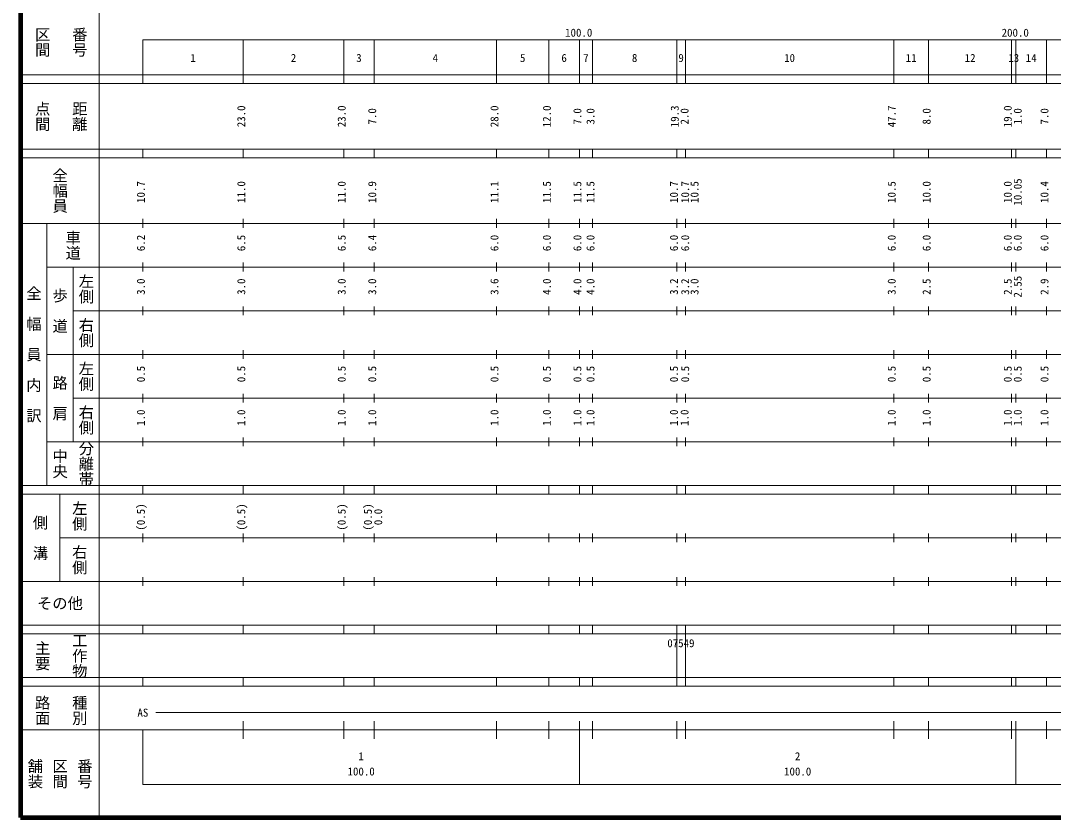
# Model space of a CAD drawing. Units: millimetres on the paper, enlarged 1000 times. Extents: x 40000 to 680000, y 20000 to 380000.
# Drawn here: x 40000 to 276574, y 20000 to 202409 of the extents above; entities that cross this region are included whole.
import ezdxf
from ezdxf.enums import TextEntityAlignment as Align

# ---------------------------------------------------------------- set-up
doc = ezdxf.new("R2010")
doc.units = ezdxf.units.MM
doc.header["$LTSCALE"] = 1000
doc.layers.add('M-TTL', color=2, linetype='Continuous', lineweight=140)
doc.layers.add('M-TTL-BAND', color=7, linetype='Continuous', lineweight=13)
doc.styles.add('@ＭＳ ゴシック', font='')
doc.styles.add('ＭＳ ゴシック', font='')
doc.styles.get('@ＭＳ ゴシック').set_extended_font_data('@MS Gothic')
doc.styles.get('ＭＳ ゴシック').set_extended_font_data('MS Gothic')

msp = doc.modelspace()

# ---------------------------------------------------------------- linework, layer by layer
at = {"layer": 'M-TTL'}
for p, q in [((40000, 380000), (40000, 20000)), ((40000, 20000), (680000, 20000))]:
    msp.add_line(p, q, dxfattribs=at)
at = {"layer": 'M-TTL-BAND'}
for p, q in [((58000, 370000), (58000, 20000)), ((68000, 198000), (579000, 198000)), ((68000, 198000), (68000, 188000)), ((91000, 188000), (91000, 198000)), ((114000, 188000), (114000, 198000)), ((121000, 188000), (121000, 198000)), ((149000, 188000), (149000, 198000)), ((161000, 188000), (161000, 198000)), ((168000, 188000), (168000, 198000)), ((171000, 188000), (171000, 198000)), ((190300, 188000), (190300, 198000)), ((192300, 188000), (192300, 198000)), ((240000, 188000), (240000, 198000)), ((248000, 188000), (248000, 198000)), ((267000, 188000), (267000, 198000)), ((268000, 188000), (268000, 198000)), ((275000, 188000), (275000, 198000)), ((40000, 190000), (579000, 190000)), ((40000, 188000), (579000, 188000)), ((40000, 173000), (579000, 173000)), ((68000, 171000), (68000, 173000)), ((91000, 171000), (91000, 173000)), ((114000, 171000), (114000, 173000)), ((121000, 171000), (121000, 173000)), ((149000, 171000), (149000, 173000)), ((161000, 171000), (161000, 173000)), ((168000, 171000), (168000, 173000)), ((171000, 171000), (171000, 173000)), ((190300, 171000), (190300, 173000)), ((192300, 171000), (192300, 173000)), ((240000, 171000), (240000, 173000)), ((248000, 171000), (248000, 173000)), ((267000, 171000), (267000, 173000)), ((268000, 171000), (268000, 173000)), ((275000, 171000), (275000, 173000)), ((40000, 171000), (579000, 171000)), ((68000, 155000), (68000, 157000)), ((91000, 155000), (91000, 157000)), ((114000, 155000), (114000, 157000)), ((121000, 155000), (121000, 157000)), ((149000, 155000), (149000, 157000)), ((161000, 155000), (161000, 157000)), ((168000, 155000), (168000, 157000)), ((171000, 155000), (171000, 157000)), ((190300, 155000), (190300, 157000)), ((192300, 155000), (192300, 157000)), ((240000, 155000), (240000, 157000)), ((248000, 155000), (248000, 157000)), ((267000, 155000), (267000, 157000)), ((268000, 155000), (268000, 157000)), ((275000, 155000), (275000, 157000)), ((40000, 156000), (579000, 156000)), ((46000, 96000), (46000, 156000)), ((68000, 145000), (68000, 147000)), ((91000, 145000), (91000, 147000)), ((114000, 145000), (114000, 147000)), ((121000, 145000), (121000, 147000)), ((149000, 145000), (149000, 147000)), ((161000, 145000), (161000, 147000)), ((168000, 145000), (168000, 147000)), ((171000, 145000), (171000, 147000)), ((190300, 145000), (190300, 147000)), ((192300, 145000), (192300, 147000)), ((240000, 145000), (240000, 147000)), ((248000, 145000), (248000, 147000)), ((267000, 145000), (267000, 147000)), ((268000, 145000), (268000, 147000)), ((275000, 145000), (275000, 147000)), ((46000, 146000), (579000, 146000)), ((52000, 146000), (52000, 106000)), ((52000, 136000), (579000, 136000)), ((68000, 135000), (68000, 137000)), ((91000, 135000), (91000, 137000)), ((114000, 135000), (114000, 137000)), ((121000, 135000), (121000, 137000)), ((149000, 135000), (149000, 137000)), ((161000, 135000), (161000, 137000)), ((168000, 135000), (168000, 137000)), ((171000, 135000), (171000, 137000)), ((190300, 135000), (190300, 137000)), ((192300, 135000), (192300, 137000)), ((240000, 135000), (240000, 137000)), ((248000, 135000), (248000, 137000)), ((267000, 135000), (267000, 137000)), ((268000, 135000), (268000, 137000)), ((275000, 135000), (275000, 137000)), ((46000, 126000), (579000, 126000)), ((68000, 125000), (68000, 127000)), ((91000, 125000), (91000, 127000)), ((114000, 125000), (114000, 127000)), ((121000, 125000), (121000, 127000)), ((149000, 125000), (149000, 127000)), ((161000, 125000), (161000, 127000)), ((168000, 125000), (168000, 127000)), ((171000, 125000), (171000, 127000)), ((190300, 125000), (190300, 127000)), ((192300, 125000), (192300, 127000)), ((240000, 125000), (240000, 127000)), ((248000, 125000), (248000, 127000)), ((267000, 125000), (267000, 127000)), ((268000, 125000), (268000, 127000)), ((275000, 125000), (275000, 127000)), ((52000, 116000), (579000, 116000)), ((68000, 115000), (68000, 117000)), ((91000, 115000), (91000, 117000)), ((114000, 115000), (114000, 117000)), ((121000, 115000), (121000, 117000)), ((149000, 115000), (149000, 117000)), ((161000, 115000), (161000, 117000)), ((168000, 115000), (168000, 117000)), ((171000, 115000), (171000, 117000)), ((190300, 115000), (190300, 117000)), ((192300, 115000), (192300, 117000)), ((240000, 115000), (240000, 117000)), ((248000, 115000), (248000, 117000)), ((267000, 115000), (267000, 117000)), ((268000, 115000), (268000, 117000)), ((275000, 115000), (275000, 117000)), ((68000, 105000), (68000, 107000)), ((91000, 105000), (91000, 107000)), ((114000, 105000), (114000, 107000)), ((121000, 105000), (121000, 107000)), ((149000, 105000), (149000, 107000)), ((161000, 105000), (161000, 107000)), ((168000, 105000), (168000, 107000)), ((171000, 105000), (171000, 107000)), ((190300, 105000), (190300, 107000)), ((192300, 105000), (192300, 107000)), ((240000, 105000), (240000, 107000)), ((248000, 105000), (248000, 107000)), ((267000, 105000), (267000, 107000)), ((268000, 105000), (268000, 107000)), ((275000, 105000), (275000, 107000)), ((46000, 106000), (579000, 106000)), ((40000, 96000), (579000, 96000)), ((68000, 94000), (68000, 96000)), ((91000, 94000), (91000, 96000)), ((114000, 94000), (114000, 96000)), ((121000, 94000), (121000, 96000)), ((149000, 94000), (149000, 96000)), ((161000, 94000), (161000, 96000)), ((168000, 94000), (168000, 96000)), ((171000, 94000), (171000, 96000)), ((190300, 94000), (190300, 96000)), ((192300, 94000), (192300, 96000)), ((240000, 94000), (240000, 96000)), ((248000, 94000), (248000, 96000)), ((267000, 94000), (267000, 96000)), ((268000, 94000), (268000, 96000)), ((275000, 94000), (275000, 96000)), ((40000, 94000), (579000, 94000)), ((49000, 94000), (49000, 74000)), ((49000, 84000), (579000, 84000)), ((68000, 83000), (68000, 85000)), ((91000, 83000), (91000, 85000)), ((114000, 83000), (114000, 85000)), ((121000, 83000), (121000, 85000)), ((149000, 83000), (149000, 85000)), ((161000, 83000), (161000, 85000)), ((168000, 83000), (168000, 85000)), ((171000, 83000), (171000, 85000)), ((190300, 83000), (190300, 85000)), ((192300, 83000), (192300, 85000)), ((240000, 83000), (240000, 85000)), ((248000, 83000), (248000, 85000)), ((267000, 83000), (267000, 85000)), ((268000, 83000), (268000, 85000)), ((275000, 83000), (275000, 85000)), ((40000, 74000), (579000, 74000)), ((68000, 73000), (68000, 75000)), ((91000, 73000), (91000, 75000)), ((114000, 73000), (114000, 75000)), ((121000, 73000), (121000, 75000)), ((149000, 73000), (149000, 75000)), ((161000, 73000), (161000, 75000)), ((168000, 73000), (168000, 75000)), ((171000, 73000), (171000, 75000)), ((190300, 73000), (190300, 75000)), ((192300, 73000), (192300, 75000)), ((240000, 73000), (240000, 75000)), ((248000, 73000), (248000, 75000)), ((267000, 73000), (267000, 75000)), ((268000, 73000), (268000, 75000)), ((275000, 73000), (275000, 75000)), ((40000, 64000), (579000, 64000)), ((68000, 62000), (68000, 64000)), ((91000, 62000), (91000, 64000)), ((114000, 62000), (114000, 64000)), ((121000, 62000), (121000, 64000)), ((149000, 62000), (149000, 64000)), ((161000, 62000), (161000, 64000)), ((168000, 62000), (168000, 64000)), ((171000, 62000), (171000, 64000)), ((190300, 62000), (190300, 64000)), ((192300, 62000), (192300, 64000)), ((240000, 62000), (240000, 64000)), ((248000, 62000), (248000, 64000)), ((267000, 62000), (267000, 64000)), ((268000, 62000), (268000, 64000)), ((275000, 62000), (275000, 64000)), ((40000, 62000), (579000, 62000)), ((190300, 52000), (190300, 62000)), ((192300, 52000), (192300, 62000)), ((40000, 52000), (579000, 52000)), ((40000, 50000), (579000, 50000)), ((68000, 50000), (68000, 52000)), ((91000, 50000), (91000, 52000)), ((114000, 50000), (114000, 52000)), ((121000, 50000), (121000, 52000)), ((149000, 50000), (149000, 52000)), ((161000, 50000), (161000, 52000)), ((168000, 50000), (168000, 52000)), ((171000, 50000), (171000, 52000)), ((190300, 50000), (190300, 52000)), ((192300, 50000), (192300, 52000)), ((240000, 50000), (240000, 52000)), ((248000, 50000), (248000, 52000)), ((267000, 50000), (267000, 52000)), ((268000, 50000), (268000, 52000)), ((275000, 50000), (275000, 52000)), ((71000, 44000), (572000, 44000)), ((91000, 38000), (91000, 42000)), ((114000, 38000), (114000, 42000)), ((121000, 38000), (121000, 42000)), ((149000, 38000), (149000, 42000)), ((161000, 38000), (161000, 42000)), ((168000, 27500), (168000, 42000)), ((171000, 38000), (171000, 42000)), ((190300, 38000), (190300, 42000)), ((192300, 38000), (192300, 42000)), ((240000, 38000), (240000, 42000)), ((248000, 38000), (248000, 42000)), ((267000, 38000), (267000, 42000)), ((268000, 27500), (268000, 42000)), ((275000, 38000), (275000, 42000)), ((40000, 40000), (579000, 40000)), ((68000, 40000), (68000, 27500)), ((68000, 27500), (579000, 27500))]:
    msp.add_line(p, q, dxfattribs=at)

# ---------------------------------------------------------------- texts
at = {"layer": 'M-TTL-BAND', "style": '@ＭＳ ゴシック'}
for s, p in [('区間', (45000, 197500)), ('番号', (53500, 197500)), ('点間', (45000, 180500)), ('距離', (53500, 180500)), ('全幅員', (49000, 163500)), ('車道', (52000, 151000)), ('左側', (55000, 141000)), ('全\u3000幅\u3000員\u3000内\u3000訳', (43000, 126000)), ('歩\u3000道', (49000, 136000)), ('右側', (55000, 131000)), ('左側', (55000, 121000)), ('路\u3000肩', (49000, 116000)), ('右側', (55000, 111000)), ('中央', (49000, 101000)), ('分離帯', (55000, 101000)), ('左側', (53500, 89000)), ('側\u3000溝', (44500, 84000)), ('右側', (53500, 79000)), ('工作物', (53500, 57000)), ('主要', (45000, 57000)), ('路面', (45000, 44500)), ('種別', (53500, 44500)), ('舗装', (43333, 30000)), ('区間', (49000, 30000)), ('番号', (54667, 30000))]:
    msp.add_text(s, height=2566, rotation=270, dxfattribs=at).set_placement(p, align=Align.MIDDLE_CENTER)
at = {"layer": 'M-TTL-BAND', "style": 'ＭＳ ゴシック'}
for s, p in [('100.0', (167844, 198195)), ('200.0', (267844, 198195)), ('1', (79500, 192405)), ('2', (102500, 192405)), ('3', (117500, 192405)), ('4', (135000, 192405)), ('5', (155000, 192405)), ('6', (164500, 192405)), ('7', (169500, 192405)), ('8', (180650, 192405)), ('9', (191300, 192405)), ('10', (216150, 192405)), ('11', (244000, 192405)), ('12', (257500, 192405)), ('13', (267500, 192405)), ('14', (271500, 192405)), ('07549', (191253, 58405)), ('AS', (68000, 42500)), ('1', (118000, 32523)), ('2', (218000, 32523)), ('100.0', (118000, 29033)), ('100.0', (218000, 29033))]:
    msp.add_text(s, height=1833, dxfattribs=at).set_placement(p, align=Align.BOTTOM_CENTER)
for s, p in [('23.0', (92000, 180500)), ('23.0', (115000, 180500)), ('7.0', (122000, 180500)), ('28.0', (150000, 180500)), ('12.0', (162000, 180500)), ('7.0', (169000, 180500)), ('3.0', (172000, 180500)), ('19.3', (191300, 180500)), ('2.0', (193550, 180500)), ('47.7', (241000, 180500)), ('8.0', (249000, 180500)), ('19.0', (267584, 180500)), ('1.0', (269871, 180500)), ('7.0', (276000, 180500)), ('10.05', (269871, 163174)), ('10.7', (69000, 163174)), ('11.0', (92000, 163174)), ('11.0', (115000, 163174)), ('10.9', (122000, 163174)), ('11.1', (150000, 163174)), ('11.5', (162000, 163174)), ('11.5', (169000, 163174)), ('11.5', (172000, 163174)), ('10.7', (191117, 163174)), ('10.7', (193687, 163174)), ('10.5', (195836, 163174)), ('10.5', (241000, 163174)), ('10.0', (249000, 163174)), ('10.0', (267584, 163174)), ('10.4', (276000, 163174)), ('6.2', (69000, 151500)), ('6.5', (92000, 151500)), ('6.5', (115000, 151500)), ('6.4', (122000, 151500)), ('6.0', (150000, 151500)), ('6.0', (162000, 151500)), ('6.0', (169000, 151500)), ('6.0', (172000, 151500)), ('6.0', (191117, 151500)), ('6.0', (193687, 151500)), ('6.0', (241000, 151500)), ('6.0', (249000, 151500)), ('6.0', (267584, 151500)), ('6.0', (269871, 151500)), ('6.0', (276000, 151500)), ('3.0', (69000, 141500)), ('3.0', (92000, 141500)), ('3.0', (115000, 141500)), ('3.0', (122000, 141500)), ('3.6', (150000, 141500)), ('4.0', (162000, 141500)), ('4.0', (169000, 141500)), ('4.0', (172000, 141500)), ('3.2', (191117, 141500)), ('3.2', (193687, 141500)), ('3.0', (195836, 141500)), ('3.0', (241000, 141500)), ('2.5', (249000, 141500)), ('2.5', (267584, 141500)), ('2.55', (269871, 141500)), ('2.9', (276000, 141500)), ('0.5', (69000, 121500)), ('0.5', (92000, 121500)), ('0.5', (115000, 121500)), ('0.5', (122000, 121500)), ('0.5', (150000, 121500)), ('0.5', (162000, 121500)), ('0.5', (169000, 121500)), ('0.5', (172000, 121500)), ('0.5', (191117, 121500)), ('0.5', (193687, 121500)), ('0.5', (241000, 121500)), ('0.5', (249000, 121500)), ('0.5', (267584, 121500)), ('0.5', (269871, 121500)), ('0.5', (276000, 121500)), ('1.0', (69000, 111500)), ('1.0', (92000, 111500)), ('1.0', (115000, 111500)), ('1.0', (122000, 111500)), ('1.0', (150000, 111500)), ('1.0', (162000, 111500)), ('1.0', (169000, 111500)), ('1.0', (172000, 111500)), ('1.0', (191117, 111500)), ('1.0', (193550, 111500)), ('1.0', (241000, 111500)), ('1.0', (249000, 111500)), ('1.0', (267584, 111500)), ('1.0', (269871, 111500)), ('1.0', (276000, 111500)), ('(0.5)', (69000, 88764)), ('(0.5)', (92000, 88764)), ('(0.5)', (115000, 88764)), ('(0.5)', (121000, 88764)), ('0.0', (123370, 88764))]:
    msp.add_text(s, height=1833, rotation=90, dxfattribs=at).set_placement(p, align=Align.BOTTOM_CENTER)
msp.add_text('その他', height=2566, dxfattribs=at).set_placement((49000, 69000), align=Align.MIDDLE_CENTER)

doc.saveas('drawing.dxf')
